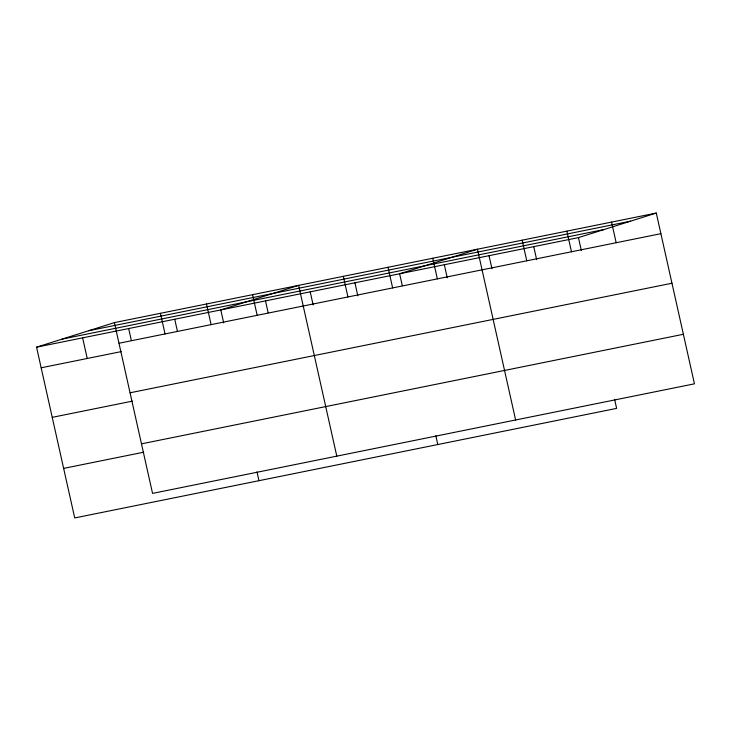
<?xml version="1.0" encoding="UTF-8"?>
<svg xmlns="http://www.w3.org/2000/svg" width="731" height="731" viewBox="0 0 731 731"><rect width="100%" height="100%" fill="white"/><g stroke="black" fill="none" stroke-linecap="round" stroke-linejoin="round"><path stroke-width="1.1" d="M614.652 399.574L616.626 408.382L74.717 517.941L36.55 347.17L114.374 322.618L656.283 213.059L694.45 383.83L152.551 493.388L114.374 322.618M36.55 347.17L578.449 237.612L656.283 213.059M88.698 330.723L630.597 221.164M62.236 339.074L604.135 229.507M118.989 343.25L660.888 233.682M41.164 367.794L121.218 351.611M130.063 392.794L671.963 283.235M52.239 417.346L132.293 401.155M141.476 443.845L683.375 334.286M63.643 468.388L143.705 452.206M611.573 222.096L616.178 242.729M578.449 237.612L581.364 250.642M566.863 231.142L571.478 251.766M533.749 246.649L536.655 259.679M522.162 240.179L526.768 260.803M489.039 255.686L491.954 268.716M515.62 419.987L477.453 249.216L399.619 273.769L402.297 285.711M444.329 264.723L447.244 277.753M432.743 258.253L437.357 278.876M435.822 435.722L437.796 444.53M388.033 267.29L392.648 287.923M354.919 282.806L357.825 295.836M343.332 276.336L347.938 296.96M310.209 291.843L313.124 304.873M336.799 456.135L298.623 285.373L220.799 309.917L223.704 322.947M265.499 300.88L268.176 312.822M252.56 294.684L257.175 315.308M257.001 471.879L258.966 480.687M206.498 303.995L211.113 324.619M174.736 319.237L177.405 331.17M160.436 313.307L165.051 333.939M128.674 328.548L131.342 340.491M82.612 337.859L87.227 358.482"/></g></svg>
